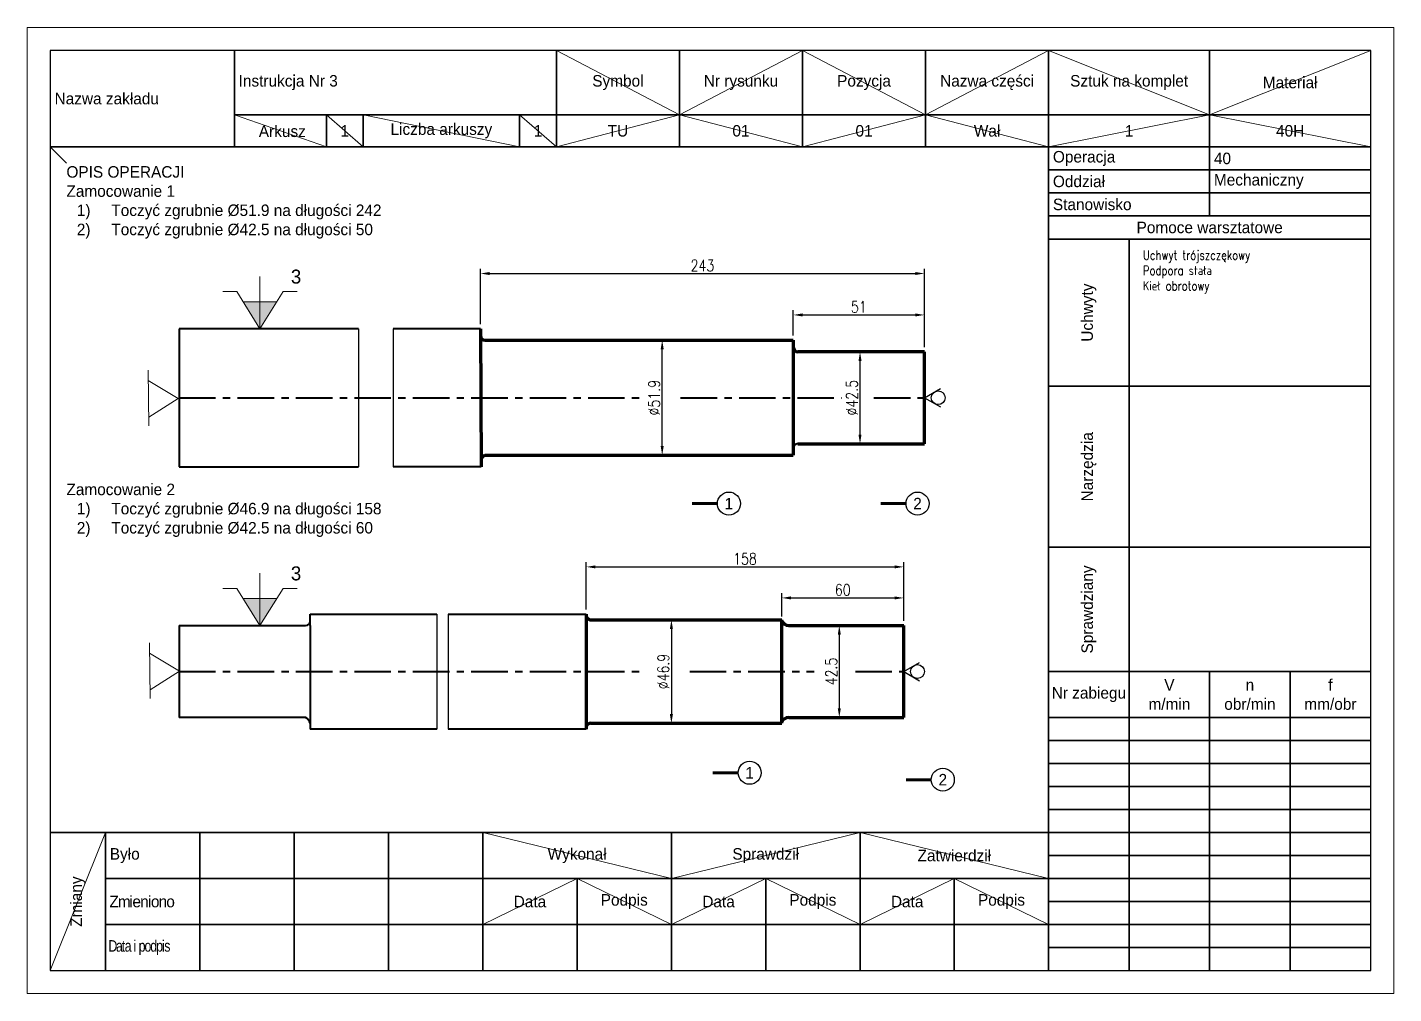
# Model space of a CAD drawing. Extents: x 817 to 2370, y -486 to 502.
# Drawn here: x 1727.5 to 2024.5, y -258.5 to -48.5 of the extents above; entities that cross this region are included whole.
import ezdxf

# ---------------------------------------------------------------- set-up
doc = ezdxf.new("R2010")
doc.units = 0
doc.header["$LTSCALE"] = 0.25
doc.header["$PDMODE"] = 2
doc.header["$PDSIZE"] = -5
doc.linetypes.add('CENTER', pattern=[50.8, 31.75, -6.35, 6.35, -6.35])
doc.layers.get('0').update_dxf_attribs({"color": 8, "linetype": 'CONTINUOUS'})
doc.layers.get('Defpoints').update_dxf_attribs({"linetype": 'CONTINUOUS'})
for name, color, linetype, lineweight in [('1', 7, 'CONTINUOUS', 30), ('AM_4', 3, 'CONTINUOUS', 25), ('AM_5', 3, 'CONTINUOUS', 25), ('AM_6', 2, 'CONTINUOUS', 35), ('AM_9', 253, 'CONTINUOUS', 0), ('Gruba linia', 7, 'CONTINUOUS', 50), ('wymiary', 100, 'CONTINUOUS', 20)]:
    doc.layers.add(name, color=color, linetype=linetype, lineweight=lineweight)
for name, color, linetype in [('Krawędzie', 7, 'CONTINUOUS'), ('Kreskowania i linie pomocnicze', 2, 'CONTINUOUS'), ('Osie', 2, 'CENTER')]:
    doc.layers.add(name, color=color, linetype=linetype)
doc.styles.add('ROMANS', font='romans', dxfattribs={"width": 0.8})
doc.linetypes.add('Amzigzag', pattern='A,0.0001,[136,genltshp.shx,S=0.04,R=0,X=0,Y=0],-11', length=11.0001)
doc.dimstyles.new('standard$0', dxfattribs={"dimtxt": 2.5, "dimasz": 2, "dimexe": 1, "dimexo": 1, "dimgap": 0.5, "dimtad": 1, "dimdec": 3, "dimrnd": 0.1, "dimzin": 12, "dimdsep": 46, "dimtxsty": 'ROMANS', "dimcen": 2.5, "dimclrd": 2, "dimclre": 2, "dimclrt": 256, "dimadec": 0, "dimazin": 0, "dimtfac": 0.72, "dimtdec": 3, "dimtmove": 0, "dimatfit": 0, "dimfxl": 1, "dimtvp": 0.72, "dimtolj": 1, "dimtzin": 12, "dimarcsym": 0})

# ---------------------------------------------------------------- blocks, each defined once
blk = doc.blocks.new('*D37')
at = {"layer": 'AM_5', "color": 2, "lineweight": -2, "transparency": 16777216}
for p, q in [((1826, -113), (1826, -101)), ((1828, -102), (1920.5, -102)), ((1922.5, -118), (1922.5, -101))]:
    blk.add_line(p, q, dxfattribs=at)
at = {"layer": 'AM_5', "color": 2, "lineweight": 40, "transparency": 16777216}
for points in [[(1828, -101.67), (1828, -102.33), (1826, -102)], [(1920.5, -101.67), (1920.5, -102.33), (1922.5, -102)]]:
    blk.add_solid(points, dxfattribs=at)
at = {"layer": 'Defpoints', "color": 0, "lineweight": 40, "transparency": 16777216}
for p in [(1922.5, -102), (1826, -114), (1922.5, -119)]:
    blk.add_point(p, dxfattribs=at)
at = {"layer": 'AM_5', "transparency": 16777216, "insert": (1874.25, -100.25), "char_height": 2.5, "attachment_point": 5, "style": 'ROMANS'}
blk.add_mtext('\\A1;243', dxfattribs=at)
blk = doc.blocks.new('*D38')
at = {"layer": 'AM_5', "color": 2, "lineweight": -2, "transparency": 16777216}
for p, q in [((1894, -115.5), (1894, -110)), ((1896, -111), (1920.5, -111)), ((1922.5, -118), (1922.5, -110))]:
    blk.add_line(p, q, dxfattribs=at)
at = {"layer": 'AM_5', "color": 2, "lineweight": 40, "transparency": 16777216}
for points in [[(1896, -110.67), (1896, -111.33), (1894, -111)], [(1920.5, -110.67), (1920.5, -111.33), (1922.5, -111)]]:
    blk.add_solid(points, dxfattribs=at)
at = {"layer": 'Defpoints', "color": 0, "lineweight": 40, "transparency": 16777216}
for p in [(1922.5, -111), (1894, -116.5), (1922.5, -119)]:
    blk.add_point(p, dxfattribs=at)
at = {"layer": 'AM_5', "transparency": 16777216, "insert": (1908.25, -109.25), "char_height": 2.5, "attachment_point": 5, "style": 'ROMANS'}
blk.add_mtext('\\A1;51', dxfattribs=at)
blk = doc.blocks.new('*D39')
at = {"layer": 'AM_5', "color": 2, "lineweight": -2, "transparency": 16777216}
for p, q in [((1865.5, -116.5), (1864.5, -116.5)), ((1865.5, -139.5), (1865.5, -118.5)), ((1865.5, -141.5), (1864.5, -141.5))]:
    blk.add_line(p, q, dxfattribs=at)
at = {"layer": 'AM_5', "color": 2, "lineweight": 40, "transparency": 16777216}
for points in [[(1865.17, -118.5), (1865.83, -118.5), (1865.5, -116.5)], [(1865.17, -139.5), (1865.83, -139.5), (1865.5, -141.5)]]:
    blk.add_solid(points, dxfattribs=at)
at = {"layer": 'Defpoints', "color": 0, "lineweight": 40, "transparency": 16777216}
for p in [(1865.5, -116.5), (1866.5, -116.5), (1866.5, -141.5)]:
    blk.add_point(p, dxfattribs=at)
at = {"layer": 'AM_5', "transparency": 16777216, "insert": (1863.75, -129), "char_height": 2.5, "attachment_point": 5, "rotation": 90, "style": 'ROMANS'}
blk.add_mtext('\\A1;%%C51.9', dxfattribs=at)
blk = doc.blocks.new('*D40')
at = {"layer": 'AM_5', "color": 2, "lineweight": -2, "transparency": 16777216}
for p, q in [((1907.75, -119), (1907.5, -119)), ((1908.5, -137), (1908.5, -121)), ((1907.75, -139), (1907.5, -139))]:
    blk.add_line(p, q, dxfattribs=at)
at = {"layer": 'AM_5', "color": 2, "lineweight": 40, "transparency": 16777216}
for points in [[(1908.17, -121), (1908.83, -121), (1908.5, -119)], [(1908.17, -137), (1908.83, -137), (1908.5, -139)]]:
    blk.add_solid(points, dxfattribs=at)
at = {"layer": 'Defpoints', "color": 0, "lineweight": 40, "transparency": 16777216}
for p in [(1908.5, -119), (1908.75, -119), (1908.75, -139)]:
    blk.add_point(p, dxfattribs=at)
at = {"layer": 'AM_5', "transparency": 16777216, "insert": (1906.75, -129), "char_height": 2.5, "attachment_point": 5, "rotation": 90, "style": 'ROMANS'}
blk.add_mtext('\\A1;%%C42.5', dxfattribs=at)
blk = doc.blocks.new('*D41')
at = {"layer": 'AM_5', "color": 2, "lineweight": -2, "transparency": 16777216}
for p, q in [((1867.5, -177.25), (1866.5, -177.25)), ((1867.5, -179.25), (1867.5, -197.75)), ((1867, -199.75), (1866.5, -199.75))]:
    blk.add_line(p, q, dxfattribs=at)
at = {"layer": 'AM_5', "color": 2, "lineweight": 40, "transparency": 16777216}
for points in [[(1867.17, -179.25), (1867.83, -179.25), (1867.5, -177.25)], [(1867.17, -197.75), (1867.83, -197.75), (1867.5, -199.75)]]:
    blk.add_solid(points, dxfattribs=at)
at = {"layer": 'Defpoints', "color": 0, "lineweight": 40, "transparency": 16777216}
for p in [(1868.5, -177.25), (1867.5, -199.75), (1868, -199.75)]:
    blk.add_point(p, dxfattribs=at)
at = {"layer": 'AM_5', "transparency": 16777216, "insert": (1865.75, -188.5), "char_height": 2.5, "attachment_point": 5, "rotation": 90, "style": 'ROMANS'}
blk.add_mtext('\\A1;%%C46.9', dxfattribs=at)
blk = doc.blocks.new('*D42')
at = {"layer": 'AM_5', "color": 2, "lineweight": -2, "transparency": 16777216}
for p, q in [((1903.75, -178.5), (1903, -178.5)), ((1904, -180.5), (1904, -196.5)), ((1903.75, -198.5), (1903, -198.5))]:
    blk.add_line(p, q, dxfattribs=at)
at = {"layer": 'AM_5', "color": 2, "lineweight": 40, "transparency": 16777216}
for points in [[(1903.67, -180.5), (1904.33, -180.5), (1904, -178.5)], [(1903.67, -196.5), (1904.33, -196.5), (1904, -198.5)]]:
    blk.add_solid(points, dxfattribs=at)
at = {"layer": 'Defpoints', "color": 0, "lineweight": 40, "transparency": 16777216}
for p in [(1904.75, -178.5), (1904, -198.5), (1904.75, -198.5)]:
    blk.add_point(p, dxfattribs=at)
at = {"layer": 'AM_5', "transparency": 16777216, "insert": (1902.25, -188.5), "char_height": 2.5, "attachment_point": 5, "rotation": 90, "style": 'ROMANS'}
blk.add_mtext('\\A1;42.5', dxfattribs=at)
blk = doc.blocks.new('*D43')
at = {"layer": 'AM_5', "color": 2, "lineweight": -2, "transparency": 16777216}
for p, q in [((1849, -175), (1849, -164.75)), ((1851, -165.75), (1916, -165.75)), ((1918, -177.5), (1918, -164.75))]:
    blk.add_line(p, q, dxfattribs=at)
at = {"layer": 'AM_5', "color": 2, "lineweight": 40, "transparency": 16777216}
for points in [[(1851, -165.42), (1851, -166.08), (1849, -165.75)], [(1916, -165.42), (1916, -166.08), (1918, -165.75)]]:
    blk.add_solid(points, dxfattribs=at)
at = {"layer": 'Defpoints', "color": 0, "lineweight": 40, "transparency": 16777216}
for p in [(1918, -165.75), (1849, -176), (1918, -178.5)]:
    blk.add_point(p, dxfattribs=at)
at = {"layer": 'AM_5', "transparency": 16777216, "insert": (1883.5, -164), "char_height": 2.5, "attachment_point": 5, "style": 'ROMANS'}
blk.add_mtext('\\A1;158', dxfattribs=at)
blk = doc.blocks.new('*D44')
at = {"layer": 'AM_5', "color": 2, "lineweight": -2, "transparency": 16777216}
for p, q in [((1891.5, -176.5), (1891.5, -171.5)), ((1918, -177.5), (1918, -171.5)), ((1893.5, -172.5), (1916, -172.5))]:
    blk.add_line(p, q, dxfattribs=at)
at = {"layer": 'AM_5', "color": 2, "lineweight": 40, "transparency": 16777216}
for points in [[(1893.5, -172.17), (1893.5, -172.83), (1891.5, -172.5)], [(1916, -172.17), (1916, -172.83), (1918, -172.5)]]:
    blk.add_solid(points, dxfattribs=at)
at = {"layer": 'Defpoints', "color": 0, "lineweight": 40, "transparency": 16777216}
for p in [(1918, -172.5), (1891.5, -177.5), (1918, -178.5)]:
    blk.add_point(p, dxfattribs=at)
at = {"layer": 'AM_5', "transparency": 16777216, "insert": (1904.75, -170.75), "char_height": 2.5, "attachment_point": 5, "style": 'ROMANS'}
blk.add_mtext('\\A1;60', dxfattribs=at)

msp = doc.modelspace()

# ---------------------------------------------------------------- hatches: boundary and pattern name
at = {"layer": 'wymiary'}
h = msp.add_hatch(color=256, dxfattribs=at)
h.dxf.hatch_style = 1
h.paths.add_polyline_path([(1781.706, -108.1558), (1774.4258, -108.1558), (1778.0659, -114)])
h = msp.add_hatch(color=256, dxfattribs=at)
h.dxf.hatch_style = 1
h.paths.add_polyline_path([(1781.706, -172.6558), (1774.4258, -172.6558), (1778.0659, -178.5)])

# ---------------------------------------------------------------- linework, layer by layer
at = {"layer": '1'}
msp.add_lwpolyline([(1732.5, -253.5), (2019.5, -253.5), (2019.5, -53.5), (1732.5, -53.5)], close=True, dxfattribs=at)
for centre in [(1880, -152), (1921, -152), (1921, -152), (1884.5, -210.5), (1926.5, -212), (1926.5, -212)]:
    msp.add_circle(centre, 2.5, dxfattribs=at)
at = {"layer": 'AM_4', "linetype": 'Amzigzag'}
for p, q in [((1780, -114), (1780, -114)), ((1780, -114), (1780, -114)), ((1780, -114), (1780, -114)), ((1799.5, -114), (1799.5, -114)), ((1799.5, -114), (1799.5, -114)), ((1799.5, -114), (1799.5, -114)), ((1799.5, -114), (1799.5, -114)), ((1799.5, -114), (1799.5, -144)), ((1807, -114), (1807, -144)), ((1816.5, -176), (1816.5, -201)), ((1819, -176), (1819, -201))]:
    msp.add_line(p, q, dxfattribs=at)
at = {"layer": 'AM_4'}
for p, q in [((1922.5, -129), (1925.9641, -127)), ((1922.5, -129), (1925.9641, -131)), ((1918, -188.5), (1921.4641, -186.5)), ((1918, -188.5), (1921.4641, -190.5))]:
    msp.add_line(p, q, dxfattribs=at)
at = {"layer": 'AM_4', "ltscale": 0.5}
for centre in [(1925.5, -129), (1921, -188.5)]:
    msp.add_circle(centre, 1.5, dxfattribs=at)
at = {"layer": 'AM_6'}
for p, q in [((1772.5, -53.5), (1772.5, -74.5)), ((1842.5, -53.5), (1842.5, -74.5)), ((1869.25, -74.5), (1869.25, -53.5)), ((1896, -74.5), (1896, -53.5)), ((1922.75, -74.5), (1922.75, -53.5)), ((1949.5, -253.5), (1949.5, -53.5)), ((1984.5, -53.5), (1984.5, -89.5)), ((2019.5, -67.5), (1772.5, -67.5)), ((1792.5, -67.5), (1792.5, -74.5)), ((1800.5, -74.5), (1800.5, -67.5)), ((1834.5, -74.5), (1834.5, -67.5)), ((1732.5, -74.5), (2019.5, -74.5)), ((2019.5, -79.5), (1949.5, -79.5)), ((1949.5, -84.5), (2019.5, -84.5)), ((1949.5, -89.5), (2019.5, -89.5)), ((1949.5, -94.5), (2019.5, -94.5)), ((1967, -94.5), (1967, -253.5)), ((1949.5, -126.5), (2019.5, -126.5)), ((1949.5, -161.5), (2019.5, -161.5)), ((2019.5, -188.5), (1949.5, -188.5)), ((1984.5, -188.5), (1984.5, -253.5)), ((2002, -188.5), (2002, -253.5)), ((2019.5, -198.5), (1949.5, -198.5)), ((2019.5, -203.5), (1949.5, -203.5)), ((2019.5, -208.5), (1949.5, -208.5)), ((2019.5, -213.5), (1949.5, -213.5)), ((2019.5, -218.5), (1949.5, -218.5)), ((1949.5, -223.5), (1732.5, -223.5)), ((1744.5, -223.5), (1744.5, -253.5)), ((1765, -223.5), (1765, -253.5)), ((1785.5, -223.5), (1785.5, -253.5)), ((1806, -223.5), (1806, -253.5)), ((1826.5, -223.5), (1826.5, -253.5)), ((1867.5, -223.5), (1867.5, -253.5)), ((1908.5, -223.5), (1908.5, -253.5)), ((2019.5, -223.5), (1949.5, -223.5)), ((2019.5, -228.5), (1949.5, -228.5)), ((1949.5, -233.5), (1744.5, -233.5)), ((1847, -233.5), (1847, -253.5)), ((1888, -233.5), (1888, -253.5)), ((1929, -253.5), (1929, -233.5)), ((2019.5, -233.5), (1949.5, -233.5)), ((2019.5, -238.5), (1949.5, -238.5)), ((1744.5, -243.5), (1949.5, -243.5)), ((2019.5, -243.5), (1949.5, -243.5)), ((2019.5, -248.5), (1949.5, -248.5))]:
    msp.add_line(p, q, dxfattribs=at)
at = {"layer": 'AM_9'}
for p, q in [((1842.5, -53.5), (1869.25, -67.5)), ((1869.25, -67.5), (1896, -53.5)), ((1896, -53.5), (1922.75, -67.5)), ((1922.75, -67.5), (1949.5, -53.5)), ((1949.5, -53.5), (1984.5, -67.5)), ((1984.5, -67.5), (2019.5, -53.5)), ((1792.5, -74.5), (1772.5, -67.5)), ((1792.5, -67.5), (1800.5, -74.5)), ((1834.5, -74.5), (1800.5, -67.5)), ((1842.5, -74.5), (1834.5, -67.5)), ((1869.25, -67.5), (1842.5, -74.5)), ((1896, -74.5), (1869.25, -67.5)), ((1922.75, -67.5), (1896, -74.5)), ((1949.5, -74.5), (1922.75, -67.5)), ((1984.5, -67.5), (1949.5, -74.5)), ((2019.5, -74.5), (1984.5, -67.5)), ((1842.5, -70.8921), (1842.5, -70.8921)), ((1732.5, -74.5), (1736.0355, -78.0355)), ((1732.5, -253.5), (1744.5, -223.5)), ((1867.5, -233.5), (1826.5, -223.5)), ((1908.5, -223.5), (1867.5, -233.5)), ((1949.5, -233.5), (1908.5, -223.5)), ((1826.5, -243.5), (1847, -233.5)), ((1847, -233.5), (1867.5, -243.5)), ((1867.5, -243.5), (1888, -233.5)), ((1888, -233.5), (1908.5, -243.5)), ((1908.5, -243.5), (1929, -233.5)), ((1929, -233.5), (1949.5, -243.5))]:
    msp.add_line(p, q, dxfattribs=at)
msp.add_lwpolyline([(1727.5, -258.5), (2024.5, -258.5), (2024.5, -48.5), (1727.5, -48.5)], close=True, dxfattribs=at)
at = {"layer": 'Gruba linia', "color": 1, "lineweight": 80}
for p, q in [((1826, -114), (1826.1273, -144)), ((1827, -116.5), (1894, -116.5)), ((1894, -116.5), (1894, -141.5)), ((1922.5, -119), (1895, -119)), ((1922.5, -124), (1922.5, -119)), ((1922.5, -129), (1922.5, -124)), ((1922.5, -139), (1922.5, -129)), ((1895, -139), (1922.5, -139)), ((1827, -141.5), (1894, -141.5)), ((1849, -176), (1849, -201)), ((1850, -177.25), (1891.5, -177.25)), ((1891.5, -199.75), (1891.5, -177.25)), ((1893, -178.5), (1918, -178.5)), ((1918, -198.5), (1918, -178.5)), ((1893, -198.5), (1918, -198.5)), ((1850, -199.75), (1891.5, -199.75))]:
    msp.add_line(p, q, dxfattribs=at)
at = {"layer": 'Gruba linia', "color": 1, "lineweight": 40}
for p, q in [((1894, -141.5), (1894, -134)), ((1894, -141.5), (1894, -139)), ((1891.5, -199.75), (1891.5, -198.5))]:
    msp.add_line(p, q, dxfattribs=at)
at = {"layer": 'Gruba linia', "color": 7, "lineweight": 40, "true_color": 0xffffff}
msp.add_line((1891.5, -177.25), (1891.5, -178.5), dxfattribs=at)
at = {"layer": 'Gruba linia', "color": 1, "lineweight": 80}
for centre, radius, start, end in [((1895, -118), 1, 180, 270), ((1850, -176.225), 1.025, 167.319617, 270), ((1893.15, -176.65), 1.8561, 207.255328, 265.364537), ((1893.0227, -200.1591), 1.6592, 90.784825, 156.59531), ((1849.9688, -200.75), 1.0005, 88.210089, 165.529706)]:
    msp.add_arc(centre, radius, start, end, dxfattribs=at)
at = {"layer": 'Gruba linia', "color": 1, "lineweight": 40}
msp.add_arc((1895, -140), 1, 90, 180.000382, dxfattribs=at)
at = {"layer": 'Krawędzie', "color": 7, "lineweight": 40, "true_color": 0xffffff}
msp.add_line((1760.5, -127.5), (1760.5, -130.5), dxfattribs=at)
at = {"layer": 'Krawędzie', "color": 1, "lineweight": 40}
for p, q in [((1789, -178.5), (1789, -176)), ((1789, -176), (1816.5, -176)), ((1819, -176), (1849, -176)), ((1849, -176), (1849, -177.25)), ((1760.5, -178.5), (1760.5, -198.5)), ((1760.5, -178.5), (1788, -178.5)), ((1789, -178.5), (1789, -198.5)), ((1788, -198.5), (1760.5, -198.5)), ((1789, -198.5), (1789, -201)), ((1816.5, -201), (1789, -201)), ((1849, -201), (1819, -201)), ((1849, -201), (1849, -199.75))]:
    msp.add_line(p, q, dxfattribs=at)
for centre, radius, start, end in [((1788, -177.5), 1, 270, 0), ((1786.9375, -200.375), 2.1551, 16.858399, 60.461218)]:
    msp.add_arc(centre, radius, start, end, dxfattribs=at)
at = {"layer": 'Kreskowania i linie pomocnicze', "color": 7, "lineweight": 40, "true_color": 0xffffff}
msp.add_line((1760.5, -114), (1760.5, -144), dxfattribs=at)
at = {"layer": 'Kreskowania i linie pomocnicze', "color": 1, "lineweight": 40}
for p, q in [((1799.5, -114), (1760.5, -114)), ((1760.5, -114), (1760.5, -144)), ((1826, -114), (1807, -114)), ((1760.5, -144), (1799.5, -144)), ((1826.1273, -144), (1807, -144))]:
    msp.add_line(p, q, dxfattribs=at)
at = {"layer": 'Kreskowania i linie pomocnicze', "color": 1, "lineweight": 80}
for centre, radius, start, end in [((1827, -115.5), 1, 180, 270), ((1827.2637, -142.6182), 1.1488, 103.267492, 186.415948)]:
    msp.add_arc(centre, radius, start, end, dxfattribs=at)
at = {"layer": 'Osie', "color": 1, "lineweight": 40}
for p, q in [((1760.5, -129), (1860.5, -129)), ((1869.5, -129), (1904.5, -129)), ((1911.5, -129), (1922.5, -129)), ((1760.5, -188.5), (1862, -188.5)), ((1871.5, -188.5), (1898.5, -188.5)), ((1907.5, -188.5), (1918, -188.5))]:
    msp.add_line(p, q, dxfattribs=at)
at = {"layer": 'Osie', "color": 1, "lineweight": 60}
for p, q in [((1877.5, -152), (1872, -152)), ((1918.5, -152), (1913, -152)), ((1882, -210.5), (1876.5, -210.5)), ((1924, -212), (1918.5, -212))]:
    msp.add_line(p, q, dxfattribs=at)
at = {"layer": 'wymiary'}
for p, q in [((1778.0659, -114), (1778.0659, -102.6363)), ((1770, -105.9206), (1773.0336, -105.9206)), ((1773.0336, -105.9206), (1778.0659, -114)), ((1783.0982, -105.9206), (1778.0659, -114)), ((1786.1318, -105.9206), (1783.0982, -105.9206)), ((1774.4258, -108.1558), (1781.706, -108.1558)), ((1753.9211, -135.1118), (1753.7316, -122.9966)), ((1753.7667, -125.2378), (1760.257, -129.1409)), ((1753.8919, -133.245), (1760.257, -129.1409)), ((1778.0659, -178.5), (1778.0659, -167.1363)), ((1770, -170.4206), (1773.0336, -170.4206)), ((1773.0336, -170.4206), (1778.0659, -178.5)), ((1783.0982, -170.4206), (1778.0659, -178.5)), ((1786.1318, -170.4206), (1783.0982, -170.4206)), ((1774.4258, -172.6558), (1781.706, -172.6558)), ((1754.2239, -194.3711), (1754.0344, -182.2559)), ((1754.0695, -184.4971), (1760.5598, -188.4002)), ((1754.1947, -192.5043), (1760.5598, -188.4002))]:
    msp.add_line(p, q, dxfattribs=at)

# ---------------------------------------------------------------- texts
at = {"char_height": 2.5, "attachment_point": 1}
for s, insert in [('OPIS OPERACJI\\PZamocowanie 1\\P\\pxi-3,l3.90476,t3.90476;1)^IToczyć zgrubnie %%C51.9 na długości 242\\P2)^IToczyć zgrubnie %%C42.5 na długości 50', (1736, -78.6667)), ('Zamocowanie 2\\P\\pxi-3,l3.90476,t3.90476;1)^IToczyć zgrubnie %%C46.9 na długości 158\\P2)^IToczyć zgrubnie %%C42.5 na długości 60', (1736, -147.6667))]:
    msp.add_mtext_dynamic_manual_height_columns(s, width=207.612669, gutter_width=12.5, heights=[0], dxfattribs=dict(at, insert=insert))
at = {"layer": '1', "char_height": 2.5, "attachment_point": 5}
for s, insert in [('1', (1880, -152)), ('2', (1921, -152)), ('2', (1921, -152)), ('1', (1884.5, -210.5)), ('2', (1926.5, -212)), ('2', (1926.5, -212))]:
    msp.add_mtext_dynamic_manual_height_columns(s, width=13.096774, gutter_width=12.5, heights=[0], dxfattribs=dict(at, insert=insert))
at = {"layer": 'AM_6', "color": 1, "char_height": 2.5, "attachment_point": 4}
for s, width, insert in [(' Instrukcja Nr 3', 70, (1772.5, -60.5)), (' 40', 35, (1984.5, -77))]:
    msp.add_mtext_dynamic_manual_height_columns(s, width=width, gutter_width=12.5, heights=[0], dxfattribs=dict(at, insert=insert))
at = {"layer": 'AM_6', "char_height": 2.5}
for s, width, heights, insert, attachment_point in [('Symbol', 26.75, [0], (1855.875, -60.5), 5), ('Nr rysunku', 26.75, [0], (1882.625, -60.5), 5), ('Pozycja', 26.75, [0], (1909.375, -60.5), 5), ('Nazwa części', 21.17559, [14.3491], (1936.125, -60.5), 5), ('Sztuk na komplet', 27.982124, [11.8269], (1967, -60.5), 5), ('Materiał', 35, [0], (2002, -60.5), 5), (' Nazwa zakładu', 40, [16.375], (1732.5, -64), 4), ('Arkusz', 17.471147, [0], (1782.9249, -71.1057), 5), ('1', 8, [0], (1796.5, -71), 5), ('Liczba arkuszy', 40.01292, [0], (1817.5, -71), 5), ('1', 8, [0], (1838.5, -71), 5), ('{\\C1;TU}', 26.75, [0], (1855.875, -71), 5), ('01', 26.75, [0], (1882.625, -71), 5), ('01', 26.75, [0], (1909.375, -71), 5), ('Wał', 26.75, [0], (1936.125, -71), 5), ('1', 35, [0], (1967, -71), 5), ('{\\C1;40H}', 35, [0], (2002, -71), 5), (' Operacja', 35, [0], (1949.5, -77), 4), (' Oddział', 35, [0], (1949.5, -82), 4), (' Mechaniczny', 35, [0], (1984.5, -82), 4), (' Stanowisko', 35, [0], (1949.5, -87), 4), ('Pomoce warsztatowe', 70, [0], (1984.5, -92), 5), ('f\\Pmm/obr', 17.500008, [0], (2010.75, -193.5), 5), ('Nr zabiegu', 17.499984, [0], (1958.25, -193.5), 5), ('V\\Pm/min', 17.5, [0], (1975.75, -193.5), 5), ('n\\Pobr/min', 17.499992, [0], (1993.25, -193.5), 5), (' Było', 20.5, [0], (1744.5, -228.5), 4), ('Wykonał', 41, [0], (1847, -228.5), 5), ('Sprawdził', 41, [0], (1888, -228.5), 5), ('Zatwierdził', 41.000016, [0], (1929, -228.5), 5), ('{\\T0.9; Zmieniono}', 20.5, [0], (1744.5, -238.5), 4), ('Data', 20.5, [0], (1836.75, -238.5), 5), ('Podpis', 20.5, [0], (1857.25, -238.5), 5), ('Data', 20.5, [0], (1877.75, -238.5), 5), ('Podpis', 20.5, [0], (1898.25, -238.5), 5), ('Data', 20.5, [0], (1918.75, -238.5), 5), ('Podpis', 20.5, [0], (1939.25, -238.5), 5), ('{\\W0.8;\\T0.85; Data i podpis}', 20.5, [0], (1744.5, -248.5), 4)]:
    msp.add_mtext_dynamic_manual_height_columns(s, width=width, gutter_width=12.5, heights=heights, dxfattribs=dict(at, insert=insert, attachment_point=attachment_point))
at = {"layer": 'AM_6', "char_height": 2.5, "attachment_point": 5, "rotation": 90}
for s, width, insert in [('Uchwyty', 17.5, (1958.25, -110.5)), ('Narzędzia', 17.5, (1958.25, -144)), ('Sprawdziany', 17.5, (1958.25, -175)), ('Zmiany', 12, (1738.5, -238.5))]:
    msp.add_mtext_dynamic_manual_height_columns(s, width=width, gutter_width=12.5, heights=[0], dxfattribs=dict(at, insert=insert))
at = {"layer": 'Kreskowania i linie pomocnicze', "color": 1, "lineweight": 40, "insert": (1970, -97), "char_height": 2, "attachment_point": 1, "style": 'ROMANS'}
msp.add_mtext_dynamic_manual_height_columns('Uchwyt trójszczękowy\\PPodpora stała\\PKieł obrotowy', width=46.5, gutter_width=10, heights=[0], dxfattribs=at)
at = {"layer": 'wymiary', "char_height": 3.0336, "attachment_point": 1}
for insert in [(1784.7818, -101.1486), (1784.7818, -165.6486)]:
    msp.add_mtext_dynamic_manual_height_columns('3', width=2.954504, gutter_width=12.5, heights=[0], dxfattribs=dict(at, insert=insert))

# ---------------------------------------------------------------- dimensions: what is measured, and where the dimension line sits
at = {"layer": 'AM_5'}
dim = msp.add_linear_dim(base=(1922.5, -102), p1=(1826, -114), p2=(1922.5, -119), text='243', dimstyle='standard$0', override={"dimpost": ''}, dxfattribs=at)
dim.commit()
dim.dimension.update_dxf_attribs({"geometry": '*D37', "text_midpoint": (1874.25, -100.25)})
for base, p1, p2, angle, text, picture, middle in [((1922.5, -111), (1894, -116.5), (1922.5, -119), 359.999994, '51', '*D38', (1908.25, -109.25)), ((1865.5, -116.5), (1866.5, -141.5), (1866.5, -116.5), 90, '%%C51.9', '*D39', (1863.75, -129)), ((1908.5, -119), (1908.75, -139), (1908.75, -119), 90, '%%C42.5', '*D40', (1906.75, -129)), ((1867.5, -199.75), (1868.5, -177.25), (1868, -199.75), 90, '%%C46.9', '*D41', (1865.75, -188.5)), ((1904, -198.5), (1904.75, -178.5), (1904.75, -198.5), 90, '42.5', '*D42', (1902.25, -188.5))]:
    dim = msp.add_linear_dim(base=base, p1=p1, p2=p2, angle=angle, text=text, dimstyle='standard$0', override={"dimpost": ''}, dxfattribs=at)
    dim.commit()
    dim.dimension.update_dxf_attribs({"geometry": picture, "text_midpoint": middle})
dim = msp.add_linear_dim(base=(1918, -165.75), p1=(1849, -176), p2=(1918, -178.5), text='158', dimstyle='standard$0', dxfattribs=at)
dim.commit()
dim.dimension.update_dxf_attribs({"geometry": '*D43', "text_midpoint": (1883.5, -165.75), "dimtype": 160})
dim = msp.add_linear_dim(base=(1918, -172.5), p1=(1891.5, -177.5), p2=(1918, -178.5), text='60', dimstyle='standard$0', dxfattribs=at)
dim.commit()
dim.dimension.update_dxf_attribs({"geometry": '*D44', "text_midpoint": (1904.75, -170.75)})

doc.saveas('drawing.dxf')
